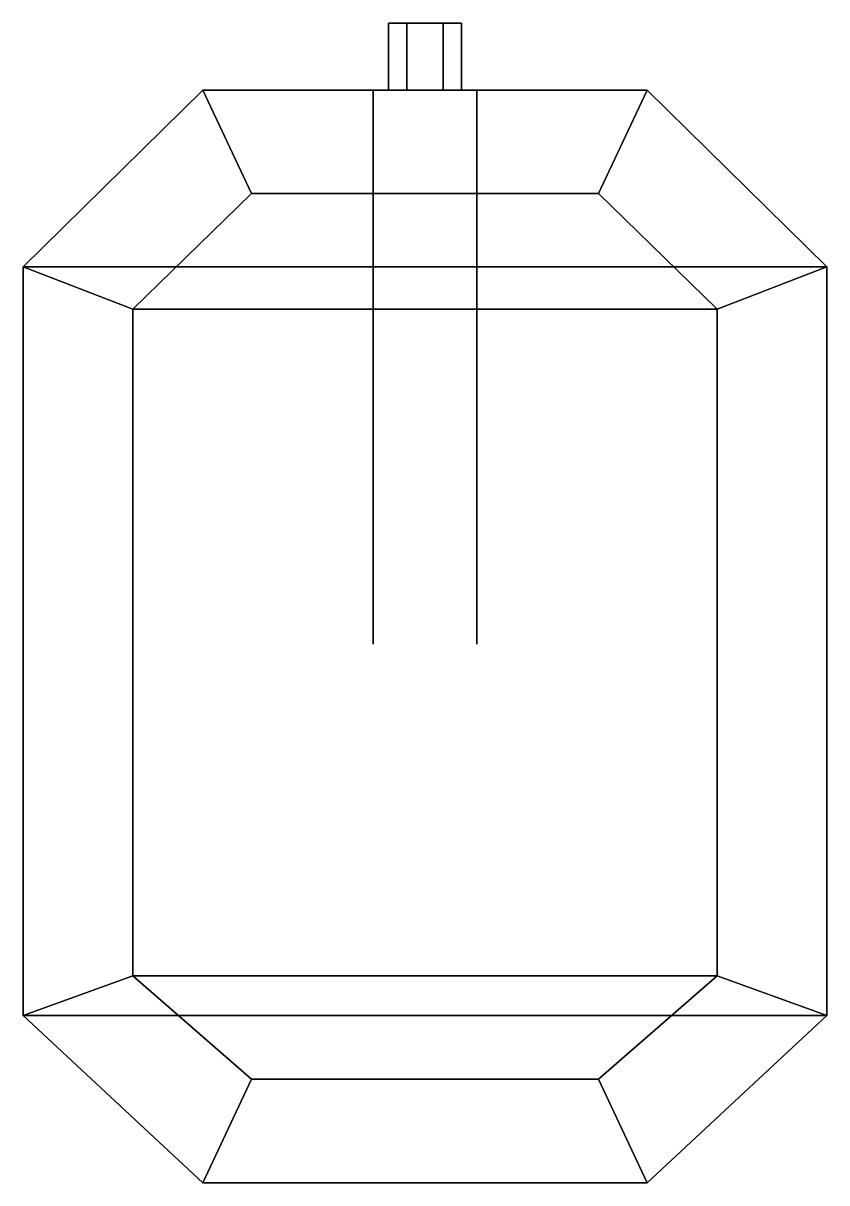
# Model space of a CAD drawing. Extents: x -1.32 to 1.32, y -2.24 to 1.57.
import ezdxf

# ---------------------------------------------------------------- set-up
doc = ezdxf.new("R2010")
doc.units = 0
doc.layers.add('TURRET', color=2, linetype='CONTINUOUS')

msp = doc.modelspace()

# ---------------------------------------------------------------- linework, layer by layer
at = {"layer": 'TURRET'}
for points in [[(-0.06, 1.57, 3.0539), (-0.12, 1.57, 2.95), (-0.12, 1.35, 2.95), (-0.06, 1.35, 3.0539)], [(-0.12, 1.57, 2.95), (-0.06, 1.57, 2.8461), (-0.06, 1.35, 2.8461), (-0.12, 1.35, 2.95)], [(0.12, 1.57, 2.95), (-0.12, 1.57, 2.95), (-0.06, 1.57, 3.0539), (0.06, 1.57, 3.0539)], [(0.06, 1.57, 2.8461), (-0.06, 1.57, 2.8461), (-0.12, 1.57, 2.95), (0.12, 1.57, 2.95)], [(0.06, 1.57, 3.0539), (-0.06, 1.57, 3.0539), (-0.06, 1.35, 3.0539), (0.06, 1.35, 3.0539)], [(-0.06, 1.57, 2.8461), (0.06, 1.57, 2.8461), (0.06, 1.35, 2.8461), (-0.06, 1.35, 2.8461)], [(0.12, 1.57, 2.95), (0.06, 1.57, 3.0539), (0.06, 1.35, 3.0539), (0.12, 1.35, 2.95)], [(0.06, 1.57, 2.8461), (0.12, 1.57, 2.95), (0.12, 1.35, 2.95), (0.06, 1.35, 2.8461)], [(-0.73, 1.35, 2.65), (-1.32, 0.77, 2.65), (-1.32, 0.77, 3.26), (-0.73, 1.35, 3.26)], [(0.73, 1.35, 2.65), (1.32, 0.77, 2.65), (-1.32, 0.77, 2.65), (-0.73, 1.35, 2.65)], [(-0.73, 1.35, 3.26), (-1.32, 0.77, 3.26), (-0.96, 0.63, 3.87), (-0.57, 1.01, 3.87)], [(0.73, 1.35, 3.26), (0.73, 1.35, 2.65), (-0.73, 1.35, 2.65), (-0.73, 1.35, 3.26)], [(0.57, 1.01, 3.87), (0.73, 1.35, 3.26), (-0.73, 1.35, 3.26), (-0.57, 1.01, 3.87)], [(-0.17, 1.35, 3.35), (-0.17, 1.35, 3.26), (-0.17, 1.01, 3.87), (-0.17, 1.06, 3.92)], [(-0.17, 1.06, 3.92), (-0.17, 1.01, 3.87), (-0.17, 1.35, 3.26), (-0.17, 1.35, 3.35)], [(0.17, 1.06, 3.92), (0.17, 1.01, 3.87), (0.17, 1.35, 3.26), (0.17, 1.35, 3.35)], [(0.17, 1.35, 3.35), (0.17, 1.35, 3.26), (0.17, 1.01, 3.87), (0.17, 1.06, 3.92)], [(0.96, 0.63, 3.87), (1.32, 0.77, 3.26), (0.73, 1.35, 3.26), (0.57, 1.01, 3.87)], [(1.32, 0.77, 3.26), (1.32, 0.77, 2.65), (0.73, 1.35, 2.65), (0.73, 1.35, 3.26)], [(-0.17, 1.06, 3.92), (-0.17, 1.01, 3.87), (-0.17, -0.47, 3.87), (-0.17, -0.43, 3.92)], [(-0.17, -0.43, 3.92), (-0.17, -0.47, 3.87), (-0.17, 1.01, 3.87), (-0.17, 1.06, 3.92)], [(0.17, -0.43, 3.92), (0.17, -0.47, 3.87), (0.17, 1.01, 3.87), (0.17, 1.06, 3.92)], [(0.17, 1.06, 3.92), (0.17, 1.01, 3.87), (0.17, -0.47, 3.87), (0.17, -0.43, 3.92)], [(-0.57, 1.01, 3.87), (-0.96, 0.63, 3.87), (0.96, 0.63, 3.87), (0.57, 1.01, 3.87)], [(-1.32, 0.77, 2.65), (-1.32, -1.69, 2.65), (-1.32, -1.69, 3.26), (-1.32, 0.77, 3.26)], [(1.32, 0.77, 2.65), (1.32, -1.69, 2.65), (-1.32, -1.69, 2.65), (-1.32, 0.77, 2.65)], [(-1.32, 0.77, 3.26), (-1.32, -1.69, 3.26), (-0.96, -1.56, 3.87), (-0.96, 0.63, 3.87)], [(0.96, -1.56, 3.87), (1.32, -1.69, 3.26), (1.32, 0.77, 3.26), (0.96, 0.63, 3.87)], [(1.32, -1.69, 3.26), (1.32, -1.69, 2.65), (1.32, 0.77, 2.65), (1.32, 0.77, 3.26)], [(-0.96, 0.63, 3.87), (-0.96, -1.56, 3.87), (0.96, -1.56, 3.87), (0.96, 0.63, 3.87)], [(-0.96, -1.56, 3.87), (-1.32, -1.69, 3.26), (-0.73, -2.24, 3.26), (-0.57, -1.9, 3.87)], [(0.57, -1.9, 3.87), (0.96, -1.56, 3.87), (-0.96, -1.56, 3.87), (-0.57, -1.9, 3.87)], [(0.73, -2.24, 3.26), (1.32, -1.69, 3.26), (0.96, -1.56, 3.87), (0.57, -1.9, 3.87)], [(-1.32, -1.69, 3.26), (-1.32, -1.69, 2.65), (-0.73, -2.24, 2.65), (-0.73, -2.24, 3.26)], [(-0.73, -2.24, 2.65), (-1.32, -1.69, 2.65), (1.32, -1.69, 2.65), (0.73, -2.24, 2.65)], [(0.73, -2.24, 2.65), (1.32, -1.69, 2.65), (1.32, -1.69, 3.26), (0.73, -2.24, 3.26)], [(-0.57, -1.9, 3.87), (-0.73, -2.24, 3.26), (0.73, -2.24, 3.26), (0.57, -1.9, 3.87)], [(-0.73, -2.24, 3.26), (-0.73, -2.24, 2.65), (0.73, -2.24, 2.65), (0.73, -2.24, 3.26)]]:
    msp.add_3dface(points, dxfattribs=at)

doc.saveas('drawing.dxf')
